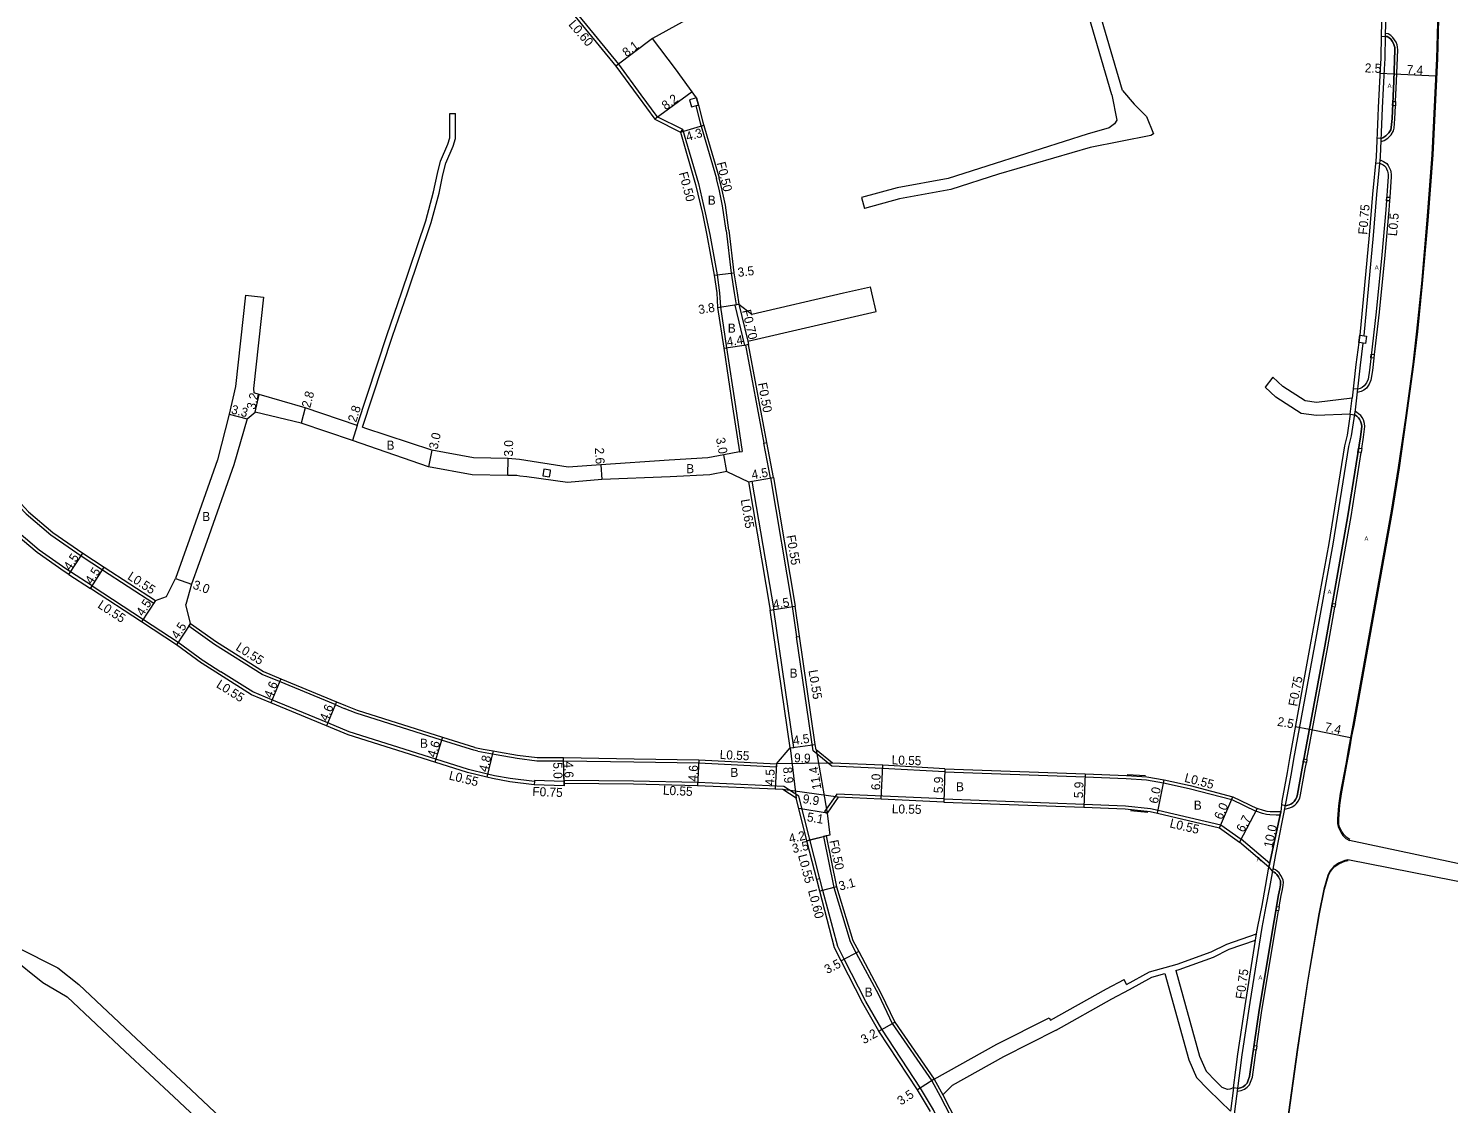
# Model space of a CAD drawing. Header units: metres. Extents: x -8000 to -4000, y -96000 to -93000.
# Drawn here: x -6202.9 to -5951.5, y -95790.4 to -95599.9 of the extents above; entities that cross this region are included whole.
import ezdxf

# ---------------------------------------------------------------- set-up
doc = ezdxf.new("R2010")
doc.units = ezdxf.units.M
doc.header["$LTSCALE"] = 2.5
for name, color, linetype in [('側溝・桝', 7, 'Continuous'), ('幅員', 7, 'Continuous'), ('歩道・分離帯・安全施設', 7, 'Continuous'), ('舗装', 7, 'Continuous'), ('道路', 7, 'Continuous')]:
    doc.layers.add(name, color=color, linetype=linetype)
doc.styles.get("Standard").update_dxf_attribs({"font": ''})
doc.styles.get('Standard').set_extended_font_data('@MS PGothic')

msp = doc.modelspace()

# ---------------------------------------------------------------- linework, layer by layer
at = {"layer": '側溝・桝'}
for points in [[(-5966.9, -95654.2), (-5966.9, -95654.16), (-5965.22, -95636.48), (-5964.63, -95629.21), (-5964.03, -95622.57), (-5963.71, -95615.38), (-5963.64, -95613.86), (-5963.28, -95607.08), (-5963.18, -95605.15), (-5963.15, -95601.06), (-5963.01, -95596.95), (-5962.93, -95587.84), (-5962.7, -95578.66), (-5962.72, -95574.66)], [(-6109.41, -95592.95), (-6098.62, -95606.16), (-6094.67, -95611.56), (-6091.84, -95615.43), (-6087.3, -95617.68)], [(-5961.34, -95612.77), (-5961.18, -95609.18), (-5960.96, -95603.61), (-5961.01, -95603.15), (-5961.08, -95602.73), (-5961.25, -95602.3), (-5961.51, -95601.85), (-5961.83, -95601.43), (-5962.2, -95601.08), (-5962.67, -95600.79), (-5963.14, -95600.75)], [(-6084.99, -95613.52), (-6084.2, -95616.54), (-6081.33, -95626.4)], [(-5963.91, -95619.83), (-5963.35, -95619.66), (-5962.74, -95619.25), (-5962.15, -95618.64), (-5961.74, -95617.98), (-5961.62, -95617.47), (-5961.47, -95615.84), (-5961.37, -95613.52)], [(-6087.3, -95617.68), (-6087.68, -95618.16)], [(-6087.3, -95617.68), (-6084.51, -95627.28), (-6083.3, -95632.43), (-6082.51, -95636.3), (-6081.21, -95643.42), (-6080.77, -95646.6)], [(-5964.07, -95623.07), (-5963.5, -95623.37), (-5963.21, -95623.53), (-5962.91, -95623.75), (-5962.63, -95624.09), (-5962.45, -95624.44), (-5962.25, -95624.88), (-5962.16, -95625.22), (-5962.1, -95625.66), (-5962.11, -95626.07), (-5962.38, -95629.7)], [(-6079.64, -95635.59), (-6080.23, -95631.19), (-6080.8, -95628.54), (-6081.33, -95626.4)], [(-5962.43, -95630.35), (-5962.55, -95631.98), (-5963.23, -95639.92), (-5964.24, -95650.01), (-5965.11, -95657.51)], [(-6079.64, -95635.59), (-6078.73, -95643.12), (-6078.2, -95646.6)], [(-6195.43, -95695.92), (-6196.25, -95695.38), (-6201, -95692.09), (-6205.83, -95687.96), (-6207, -95686.67), (-6209.62, -95683.1), (-6210.51, -95681.62), (-6214.47, -95673.03), (-6217.24, -95667.37), (-6221.51, -95659.18), (-6229.37, -95647.4), (-6229.72, -95646.6)], [(-6080.77, -95646.6), (-6080.64, -95649.11), (-6079.53, -95656.31), (-6077.97, -95666.68), (-6076.77, -95674.63)], [(-6078.2, -95646.6), (-6077.87, -95648.73)], [(-6077.38, -95648.61), (-6078.06, -95648.77)], [(-6078.06, -95648.77), (-6076.36, -95655.88)], [(-6077.38, -95648.61), (-6075.81, -95655.14)], [(-6075.68, -95655.71), (-6076.36, -95655.88)], [(-6072.91, -95673.15), (-6076.16, -95655.83)], [(-5993.03, -95826.63), (-5992.87, -95824.12), (-5992.31, -95816.18), (-5992.16, -95814.23), (-5990.41, -95796.96), (-5990.28, -95795.6), (-5989.76, -95791.33), (-5988.81, -95784.05), (-5988.46, -95781.31), (-5987.06, -95772.01), (-5984.92, -95758.76), (-5984.18, -95755.02), (-5983.58, -95751.7), (-5982.52, -95745.85), (-5980.67, -95736.57), (-5979.73, -95731.53), (-5979.34, -95729.05), (-5975.64, -95708.93), (-5972.39, -95691.04), (-5969.63, -95673.78), (-5969.11, -95671.89), (-5968.45, -95667.27), (-5967.57, -95659.36), (-5967.07, -95655.47)], [(-6218.53, -95657.54), (-6214.4, -95665.73), (-6211.42, -95671.53), (-6207.67, -95679.7), (-6206.75, -95681.28), (-6204.45, -95684.39), (-6203.29, -95685.65), (-6198.92, -95689.39), (-6193.58, -95693.06), (-6189.79, -95695.53), (-6180.74, -95701.42)], [(-5965.18, -95658.16), (-5965.43, -95660.33), (-5965.69, -95662.01), (-5965.99, -95662.76), (-5966.51, -95663.42), (-5966.98, -95663.8), (-5967.45, -95664.02), (-5968.11, -95664.19)], [(-5969.34, -95668.03), (-5969, -95665.21)], [(-5967.33, -95674.11), (-5967.02, -95672.1), (-5966.76, -95670.21), (-5966.82, -95669.69), (-5967, -95669.06), (-5967.22, -95668.62), (-5967.46, -95668.29), (-5967.87, -95667.96), (-5968.49, -95667.52)], [(-6071.8, -95679.32), (-6072.96, -95673.15), (-6072.42, -95673.05)], [(-6077.26, -95674.7), (-6076.77, -95674.63)], [(-5971.97, -95701.58), (-5969.21, -95686.13), (-5967.44, -95674.84)], [(-6075.69, -95679.98), (-6075.05, -95679.87)], [(-6075.05, -95679.87), (-6071.21, -95702.6)], [(-6071.8, -95679.32), (-6067.95, -95702.06), (-6067.18, -95707.42)], [(-6191.64, -95698.38), (-6195.43, -95695.92)], [(-6191.64, -95698.38), (-6182.53, -95704.31), (-6176.42, -95708.36), (-6172, -95711.59), (-6171.89, -95711.66), (-6168.86, -95713.58)], [(-6180.44, -95700.96), (-6180.74, -95701.42)], [(-6068.32, -95727.05), (-6067.67, -95726.96), (-6071.21, -95702.6)], [(-5977, -95729.07), (-5973.32, -95709.14), (-5972.07, -95702.14)], [(-6174.56, -95705.51), (-6174.25, -95705.06)], [(-6148.68, -95719.38), (-6158.51, -95715.31), (-6161.61, -95714.03), (-6169.98, -95708.73), (-6174.56, -95705.51)], [(-6067.18, -95707.42), (-6066.63, -95707.34)], [(-6040.99, -95731.26), (-6051.99, -95730.66), (-6060.96, -95730.25), (-6064.25, -95727.58), (-6067.18, -95707.42)], [(-6113.49, -95732.99), (-6117.77, -95732.46), (-6120.54, -95731.96), (-6121.76, -95731.66), (-6125.16, -95730.83), (-6130.93, -95729.01), (-6146.19, -95724.19), (-6150.01, -95722.62), (-6159.85, -95718.55), (-6163.22, -95717.15), (-6168.86, -95713.58)], [(-6148.68, -95719.38), (-6147.08, -95720.04)], [(-6123.5, -95727.63), (-6124.22, -95727.45), (-6124.78, -95727.28), (-6129.88, -95725.67), (-6145, -95720.9), (-6147.08, -95720.04)], [(-6123.5, -95727.63), (-6120.88, -95728.06)], [(-6120.88, -95728.06), (-6120.23, -95728.22), (-6116.52, -95728.87), (-6113.06, -95729.3), (-6108.34, -95729.29), (-6095.9, -95729.51), (-6084.44, -95729.67), (-6070.76, -95730.38)], [(-6070.73, -95729.83), (-6070.76, -95730.38)], [(-6040.99, -95731.26), (-6016.18, -95732.17), (-6008.92, -95732.46), (-6005.38, -95732.67), (-6002.35, -95733.23), (-5997.79, -95734.22), (-5990.29, -95736.17), (-5986.06, -95738.23)], [(-5980.93, -95737.84), (-5980, -95737.64), (-5979.59, -95737.46), (-5979.13, -95737.16), (-5978.83, -95736.87), (-5978.53, -95736.46), (-5978.29, -95735.91), (-5978.16, -95735.3), (-5977.31, -95730.74), (-5977.1, -95729.59)], [(-6113.48, -95732.79), (-6113.49, -95732.99), (-6113.51, -95733.54)], [(-6108.26, -95732.99), (-6113.48, -95732.79)], [(-6108.26, -95732.79), (-6108.26, -95732.99)], [(-6063.08, -95750.18), (-6066.79, -95735.55), (-6069.42, -95733.85), (-6084.64, -95733.17), (-6095.98, -95732.91), (-6108.26, -95732.79)], [(-6108.26, -95732.99), (-6108.25, -95733.34)], [(-6041.11, -95736.06), (-6060.08, -95735.2), (-6062.22, -95738.28), (-6061.77, -95738.59)], [(-6041.11, -95736.06), (-6016.38, -95736.96), (-6009.09, -95737.25), (-6004.62, -95737.73), (-6003.3, -95738.04), (-5992.24, -95740.66), (-5988.64, -95743.19)], [(-5981.75, -95738.91), (-5982.43, -95738.91), (-5983.56, -95738.86), (-5984.13, -95738.8), (-5984.83, -95738.65), (-5986.06, -95738.23)], [(-5983.73, -95748.14), (-5981.63, -95738.36)], [(-6061.96, -95742.6), (-6062.44, -95742.72), (-6060.58, -95751.71)], [(-5983.58, -95747.48), (-5988.64, -95743.19)], [(-5981.91, -95755.13), (-5981.57, -95753.12), (-5981.32, -95752.05), (-5981.18, -95751.31), (-5981.16, -95750.84), (-5981.23, -95750.43), (-5981.34, -95750.09), (-5981.61, -95749.58), (-5981.94, -95749.12), (-5982.26, -95748.81), (-5982.58, -95748.56), (-5982.98, -95748.4)], [(-6059.9, -95762.15), (-6062.51, -95752.23), (-6063.05, -95750.17), (-6063.61, -95750.32)], [(-6060.58, -95751.71), (-6057.69, -95761.28), (-6056.62, -95763.29), (-6052.7, -95770.63), (-6050.27, -95775.77), (-6043.29, -95785.87)], [(-5985.86, -95779.72), (-5984.95, -95773.47), (-5982.34, -95757.62), (-5982.04, -95755.85)], [(-6037.72, -95801.93), (-6043, -95791.04), (-6045.3, -95787.17), (-6052.12, -95776.76), (-6054.92, -95771.89), (-6058.76, -95764.38), (-6059.9, -95762.15)], [(-5986.07, -95761.04), (-5985.89, -95759.93)], [(-5989.29, -95787.74), (-5988.61, -95787.61), (-5988.05, -95787.34), (-5987.59, -95787.02), (-5987.18, -95786.6), (-5986.98, -95786.13), (-5986.65, -95785.22), (-5985.96, -95780.46)], [(-6043.29, -95785.87), (-6041.79, -95788.62)], [(-6042.88, -95785.59), (-6041.34, -95788.39)], [(-5989.99, -95787.13), (-5990.53, -95791.24)], [(-6041.79, -95788.62), (-6035.43, -95800.93), (-6034.35, -95802.18)]]:
    msp.add_lwpolyline(points, dxfattribs=at)
for points in [[(-6085.76, -95613.71), (-6084.88, -95613.49), (-6084.51, -95613.39), (-6084.83, -95612.13), (-6086.09, -95612.46)], [(-5961.34, -95612.77), (-5961.37, -95613.52), (-5961.87, -95613.5), (-5961.84, -95612.75)], [(-5962.38, -95629.7), (-5962.43, -95630.35), (-5962.97, -95630.31), (-5962.92, -95629.66)], [(-5967.67, -95654.1), (-5966.47, -95654.26), (-5966.64, -95655.53), (-5967.84, -95655.37)], [(-5965.11, -95657.51), (-5965.18, -95658.16), (-5965.72, -95658.09), (-5965.64, -95657.44)], [(-5967.33, -95674.11), (-5967.44, -95674.84), (-5967.99, -95674.76), (-5967.88, -95674.03)], [(-6110.67, -95678.19), (-6110.64, -95677.92), (-6111.83, -95677.75), (-6111.99, -95678.94), (-6110.8, -95679.11)], [(-5971.97, -95701.58), (-5972.07, -95702.14), (-5972.62, -95702.05), (-5972.52, -95701.48)], [(-5977.55, -95728.97), (-5977, -95729.07), (-5977.1, -95729.59), (-5977.65, -95729.49)], [(-5981.91, -95755.13), (-5982.04, -95755.85), (-5982.52, -95755.77), (-5982.39, -95755.04)], [(-5985.86, -95779.72), (-5985.96, -95780.46), (-5986.44, -95780.39), (-5986.34, -95779.65)]]:
    msp.add_lwpolyline(points, close=True, dxfattribs=at)
at = {"layer": '幅員'}
for points in [[(-6092.64, -95601.64), (-6099.09, -95606.54)], [(-5964.09, -95607.76), (-5961.63, -95607.86)], [(-5961.63, -95607.86), (-5954.25, -95608.21)], [(-6085.63, -95611.05), (-6092.23, -95615.9)], [(-6081.71, -95643.49), (-6078.23, -95643.06)], [(-6081.14, -95649.19), (-6077.38, -95648.61)], [(-6080.03, -95656.38), (-6075.68, -95655.71)], [(-6162.8, -95667.71), (-6162.11, -95664.58)], [(-6167.44, -95668.05), (-6164.24, -95668.85)], [(-6153.98, -95666.91), (-6154.71, -95669.62)], [(-6144.79, -95670.04), (-6145.62, -95672.71)], [(-6131.6, -95674.41), (-6132.22, -95677.34)], [(-6118.16, -95678.88), (-6118.1, -95675.88)], [(-6079.47, -95678.18), (-6080.02, -95675.23)], [(-6101.74, -95677), (-6101.59, -95679.6)], [(-6075.69, -95679.98), (-6071.26, -95679.23)], [(-6195.73, -95696.38), (-6193.27, -95692.6)], [(-6191.94, -95698.84), (-6189.49, -95695.07)], [(-6176.89, -95697.11), (-6174.06, -95698.11)], [(-6180.44, -95700.96), (-6182.89, -95704.73)], [(-6071.85, -95702.71), (-6067.41, -95701.97)], [(-6174.25, -95705.06), (-6176.73, -95708.81)], [(-6158.3, -95714.81), (-6160.06, -95719.06)], [(-6148.47, -95718.87), (-6150.22, -95723.12)], [(-5979.06, -95723.25), (-5976.58, -95723.71)], [(-5976.58, -95723.71), (-5969.33, -95725.18)], [(-6129.71, -95725.14), (-6131.1, -95729.53)], [(-6068.32, -95727.05), (-6063.86, -95726.41)], [(-6120.75, -95727.53), (-6121.89, -95732.19)], [(-6108.24, -95733.74), (-6108.34, -95728.74)], [(-6108.25, -95733.34), (-6108.34, -95728.74)], [(-6084.42, -95729.12), (-6084.66, -95733.72)], [(-6068.32, -95727.05), (-6067.27, -95735.89)], [(-6063.72, -95727.36), (-6061.77, -95738.59)], [(-6070.73, -95729.83), (-6070.93, -95734.33)], [(-6060.83, -95729.71), (-6070.73, -95729.83)], [(-6052.24, -95736.11), (-6051.96, -95730.11)], [(-6040.98, -95730.71), (-6041.13, -95736.61)], [(-6016.16, -95731.62), (-6016.4, -95737.51)], [(-6059.8, -95735.76), (-6069.6, -95734.38)], [(-6003.43, -95738.57), (-6002.24, -95732.69)], [(-5992.47, -95741.17), (-5990.1, -95735.66)], [(-6061.77, -95738.59), (-6066.8, -95737.76)], [(-5985.8, -95737.74), (-5988.9, -95743.68)], [(-5981.63, -95738.36), (-5983.73, -95748.14)], [(-6061.28, -95742.43), (-6065.35, -95743.46)], [(-6065.35, -95743.46), (-6061.96, -95742.6)], [(-6060.1, -95751.58), (-6063.09, -95752.38)], [(-6056.18, -95763.05), (-6059.29, -95764.65)], [(-6052.63, -95777.08), (-6049.83, -95775.52)], [(-6042.88, -95785.59), (-6045.81, -95787.5)]]:
    msp.add_lwpolyline(points, dxfattribs=at)
at = {"layer": '幅員', "flags": 128}
msp.add_lwpolyline([(-6087.68, -95618.16), (-6083.55, -95616.96)], dxfattribs=at)
at = {"layer": '歩道・分離帯・安全施設'}
for points in [[(-5969.41, -95743.23), (-5969.98, -95742.86), (-5970.47, -95742.36), (-5970.86, -95741.8), (-5971.15, -95741.27), (-5971.29, -95740.84), (-5971.38, -95740.4), (-5971.39, -95739.98), (-5971.38, -95739.56), (-5971.21, -95737.14), (-5970.9, -95735.13), (-5969.94, -95729.94), (-5969.45, -95727.2), (-5969.06, -95724.94), (-5968.68, -95723.05), (-5961.9, -95685.22), (-5960.68, -95677.52), (-5959.4, -95668.69), (-5958.1, -95659.24), (-5957.41, -95653.41), (-5956.58, -95644.98), (-5955.59, -95633.79), (-5954.71, -95622.22), (-5953.89, -95605.19), (-5953.27, -95581.96)], [(-5963.92, -95601.23), (-5963.15, -95601.25), (-5962.83, -95601.28), (-5962.51, -95601.48), (-5962.2, -95601.77), (-5961.92, -95602.13), (-5961.7, -95602.52), (-5961.57, -95602.87), (-5961.5, -95603.22), (-5961.46, -95603.63), (-5961.68, -95609.16), (-5961.97, -95615.8), (-5962.11, -95617.39), (-5962.21, -95617.79), (-5962.55, -95618.33), (-5963.06, -95618.86), (-5963.57, -95619.21), (-5963.88, -95619.3), (-5964.66, -95619.27)], [(-5963.88, -95619.3), (-5963.57, -95619.21), (-5963.06, -95618.86), (-5962.55, -95618.33), (-5962.21, -95617.79), (-5962.11, -95617.39), (-5961.97, -95615.8), (-5961.68, -95609.16), (-5961.46, -95603.63), (-5961.5, -95603.22), (-5961.57, -95602.87), (-5961.7, -95602.52), (-5961.92, -95602.13), (-5962.2, -95601.77), (-5962.51, -95601.48), (-5962.83, -95601.28), (-5963.15, -95601.25)], [(-5964.9, -95623.59), (-5964.13, -95623.66), (-5963.75, -95623.85), (-5963.51, -95623.99), (-5963.28, -95624.15), (-5963.09, -95624.39), (-5962.93, -95624.68), (-5962.76, -95625.06), (-5962.69, -95625.33), (-5962.64, -95625.69), (-5962.65, -95626.04), (-5963.09, -95631.93), (-5963.77, -95639.87), (-5964.78, -95649.95), (-5965.97, -95660.26), (-5966.21, -95661.87), (-5966.46, -95662.48), (-5966.9, -95663.03), (-5967.27, -95663.34), (-5967.63, -95663.51), (-5968.04, -95663.61), (-5968.81, -95663.53)], [(-5964.13, -95623.66), (-5963.75, -95623.85), (-5963.51, -95623.99), (-5963.28, -95624.15), (-5963.09, -95624.39), (-5962.93, -95624.68), (-5962.76, -95625.06), (-5962.69, -95625.33), (-5962.64, -95625.69), (-5962.65, -95626.04), (-5963.09, -95631.93), (-5963.77, -95639.87), (-5964.78, -95649.95), (-5965.97, -95660.26), (-5966.21, -95661.87), (-5966.46, -95662.48), (-5966.9, -95663.03), (-5967.27, -95663.34), (-5967.63, -95663.51), (-5968.04, -95663.61)], [(-5969.34, -95668.03), (-5968.57, -95668.14), (-5968.2, -95668.41), (-5967.87, -95668.67), (-5967.7, -95668.91), (-5967.52, -95669.27), (-5967.37, -95669.8), (-5967.32, -95670.2), (-5967.57, -95672.02), (-5969.76, -95686.03), (-5973.87, -95709.04), (-5977.86, -95730.64), (-5978.7, -95735.19), (-5978.82, -95735.74), (-5979.02, -95736.18), (-5979.26, -95736.51), (-5979.48, -95736.73), (-5979.85, -95736.97), (-5980.17, -95737.11), (-5980.81, -95737.25), (-5981.5, -95737.11)], [(-5980.81, -95737.25), (-5980.17, -95737.11), (-5979.85, -95736.97), (-5979.48, -95736.73), (-5979.26, -95736.51), (-5979.02, -95736.18), (-5978.82, -95735.74), (-5978.7, -95735.19), (-5977.86, -95730.64), (-5973.87, -95709.04), (-5969.76, -95686.03), (-5967.57, -95672.02), (-5967.32, -95670.2), (-5967.37, -95669.8), (-5967.52, -95669.27), (-5967.7, -95668.91), (-5967.87, -95668.67), (-5968.2, -95668.41), (-5968.57, -95668.14)], [(-6005.51, -95731.97), (-6008.76, -95731.77)], [(-6008.15, -95738.1), (-6005.14, -95738.41)], [(-5980.43, -95793.58), (-5978.64, -95780.38), (-5976.76, -95768.01), (-5974.78, -95756.39), (-5973.91, -95752.02), (-5973.18, -95749.61), (-5972.85, -95748.87), (-5972.18, -95748.07), (-5971.36, -95747.5), (-5970.29, -95747.05), (-5969.75, -95746.96)], [(-5983.73, -95748.14), (-5983.07, -95748.9), (-5982.81, -95748.99), (-5982.58, -95749.17), (-5982.31, -95749.44), (-5982.03, -95749.84), (-5981.79, -95750.28), (-5981.7, -95750.55), (-5981.65, -95750.87), (-5981.66, -95751.25), (-5981.8, -95751.94), (-5982.05, -95753.02), (-5982.82, -95757.54), (-5985.43, -95773.4), (-5987.13, -95785.11), (-5987.43, -95785.96), (-5987.59, -95786.32), (-5987.91, -95786.64), (-5988.3, -95786.92), (-5988.77, -95787.14), (-5989.22, -95787.23), (-5989.99, -95787.13)], [(-5989.22, -95787.23), (-5988.77, -95787.14), (-5988.3, -95786.92), (-5987.91, -95786.64), (-5987.59, -95786.32), (-5987.43, -95785.96), (-5987.13, -95785.11), (-5985.43, -95773.4), (-5982.82, -95757.54), (-5982.05, -95753.02), (-5981.8, -95751.94), (-5981.66, -95751.25), (-5981.65, -95750.87), (-5981.7, -95750.55), (-5981.79, -95750.28), (-5982.03, -95749.84), (-5982.31, -95749.44), (-5982.58, -95749.17), (-5982.81, -95748.99), (-5983.07, -95748.9)]]:
    msp.add_lwpolyline(points, dxfattribs=at)
at = {"layer": '道路'}
for points in [[(-6009.61, -95610.82), (-6014.3, -95594.7), (-6017.04, -95586.3), (-6021.91, -95573.26), (-6025.14, -95567.14), (-6026.56, -95561.92), (-6027.94, -95552.65), (-6030.52, -95539.16), (-6032.55, -95521.68)], [(-6011.46, -95611.6), (-6016.22, -95595.29), (-6018.93, -95586.96), (-6023.74, -95574.08), (-6024.71, -95572.23)], [(-5953.48, -95581.95), (-5954.1, -95605.18), (-5954.92, -95622.21), (-5955.8, -95633.77), (-5956.79, -95644.96), (-5957.62, -95653.38), (-5958.31, -95659.21), (-5959.61, -95668.66), (-5960.89, -95677.49), (-5962.11, -95685.18), (-5968.89, -95723.01), (-5969.28, -95724.9), (-5969.66, -95727.16), (-5970.15, -95729.9), (-5971.11, -95735.1), (-5971.43, -95737.25), (-5971.6, -95739.55), (-5971.6, -95739.98), (-5971.59, -95740.43), (-5971.5, -95740.9), (-5971.34, -95741.35), (-5971.04, -95741.91), (-5970.64, -95742.5), (-5970.12, -95743.03), (-5969.51, -95743.4)], [(-6109.85, -95593.36), (-6099.09, -95606.54), (-6095.16, -95611.91), (-6092.23, -95615.9), (-6087.68, -95618.16), (-6085, -95627.41), (-6083.79, -95632.56), (-6083, -95636.4), (-6081.71, -95643.49), (-6081.28, -95646.6)], [(-6078.09, -95593.54), (-6092.64, -95601.64)], [(-5963.79, -95596.93), (-5963.92, -95601.04), (-5963.95, -95605.12), (-5964.05, -95607.04), (-5964.42, -95613.82), (-5964.49, -95615.34), (-5964.8, -95622.52), (-5965.4, -95629.14), (-5966, -95636.41), (-5967.67, -95654.07), (-5968.34, -95659.27), (-5969, -95665.21)], [(-6084.83, -95612.13), (-6088.58, -95607.02), (-6092.64, -95601.64)], [(-6009.61, -95610.82), (-6007.55, -95613.21), (-6005.35, -95615.4), (-6004.09, -95618.51), (-6004.56, -95618.8), (-6015.28, -95620.88)], [(-6084.83, -95612.13), (-6084.51, -95613.39), (-6083.72, -95616.4), (-6080.85, -95626.26)], [(-6011.46, -95611.6), (-6010.62, -95616.06), (-6011.03, -95616.7), (-6011.97, -95617.45), (-6015.84, -95618.53)], [(-6137, -95646.6), (-6132.68, -95633.88), (-6131.3, -95628.73), (-6130.64, -95625.52), (-6130.07, -95623.32), (-6128.81, -95620.32), (-6128.44, -95619.17), (-6128.41, -95614.86)], [(-6135.94, -95646.6), (-6131.72, -95634.17), (-6130.33, -95628.96), (-6129.66, -95625.75), (-6129.12, -95623.64), (-6127.86, -95620.67), (-6127.44, -95619.32), (-6127.41, -95614.87)], [(-6128.41, -95614.86), (-6127.41, -95614.87)], [(-6015.84, -95618.53), (-6032.09, -95623.73), (-6040.41, -95626.36), (-6049.43, -95628.04), (-6055.71, -95629.75)], [(-6015.28, -95620.88), (-6031.49, -95625.64), (-6039.93, -95628.3), (-6048.98, -95629.99), (-6055.18, -95631.68)], [(-6079.15, -95635.53), (-6079.74, -95631.1), (-6080.31, -95628.43), (-6080.85, -95626.26)], [(-6055.71, -95629.75), (-6055.18, -95631.68)], [(-6079.15, -95635.53), (-6078.23, -95643.06), (-6077.69, -95646.6)], [(-6058.88, -95646.6), (-6054.13, -95645.5)], [(-6053.88, -95646.6), (-6054.13, -95645.5)], [(-6195.73, -95696.38), (-6196.55, -95695.84), (-6201.33, -95692.52), (-6206.16, -95688.4), (-6207.59, -95686.8), (-6210.12, -95683.35), (-6211.14, -95681.58), (-6214.97, -95673.27), (-6217.73, -95667.62), (-6221.98, -95659.46), (-6229.85, -95647.66), (-6230.32, -95646.6)], [(-6164.56, -95647.02), (-6166.27, -95663.14)], [(-6164.56, -95647.02), (-6161.37, -95647.36)], [(-6161.37, -95647.36), (-6163.09, -95663.48), (-6163.06, -95664.29)], [(-6144.79, -95670.04), (-6139.49, -95653.93), (-6137, -95646.6)], [(-6143.84, -95670.36), (-6138.55, -95654.26), (-6135.94, -95646.6)], [(-6081.28, -95646.6), (-6081.14, -95649.19)], [(-6077.69, -95646.6), (-6077.38, -95648.61)], [(-6077.38, -95648.61), (-6075.06, -95650.35), (-6058.88, -95646.6)], [(-6053.12, -95649.88), (-6053.88, -95646.6)], [(-6081.14, -95649.19), (-6080.03, -95656.38), (-6078.47, -95666.76), (-6077.26, -95674.7)], [(-6075.81, -95655.14), (-6053.12, -95649.88)], [(-6075.81, -95655.14), (-6075.68, -95655.71)], [(-6071.26, -95679.23), (-6072.42, -95673.05), (-6075.68, -95655.71)], [(-6218.07, -95657.23), (-6213.91, -95665.48), (-6210.92, -95671.29), (-6207.33, -95679.12), (-6206.27, -95680.99), (-6204.17, -95683.86), (-6202.87, -95685.29), (-6198.58, -95688.95), (-6193.27, -95692.6), (-6189.49, -95695.07), (-6180.44, -95700.96)], [(-5983.02, -95661.49), (-5984.37, -95663.29)], [(-5969, -95665.21), (-5975.29, -95665.95), (-5977.3, -95665.68), (-5981.24, -95663.12), (-5983.02, -95661.49)], [(-6166.27, -95663.14), (-6167.44, -95668.05)], [(-5969.34, -95668.03), (-5975.31, -95668.3), (-5978.01, -95667.93), (-5982.48, -95665.04), (-5984.37, -95663.29)], [(-6144.79, -95670.04), (-6153.98, -95666.91), (-6162.11, -95664.58), (-6163.06, -95664.29)], [(-6167.44, -95668.05), (-6169.46, -95676.12), (-6174.41, -95690.11), (-6176.89, -95697.11)], [(-6164.24, -95668.85), (-6166.58, -95676.99), (-6171.38, -95690.56), (-6174.06, -95698.11)], [(-6164.24, -95668.85), (-6162.8, -95667.71)], [(-6132.22, -95677.34), (-6145.62, -95672.71), (-6154.71, -95669.62), (-6162.8, -95667.71)], [(-5969.34, -95668.03), (-5969.87, -95671.73), (-5970.39, -95673.62), (-5973.16, -95690.91), (-5976.41, -95708.79), (-5980.1, -95728.92), (-5980.49, -95731.39), (-5981.43, -95736.43), (-5981.63, -95738.36)], [(-6131.6, -95674.41), (-6143.42, -95670.51), (-6143.84, -95670.36)], [(-6077.26, -95674.7), (-6080.02, -95675.23), (-6082.86, -95675.76), (-6089.67, -95676.15), (-6101.74, -95677), (-6107.53, -95677.38), (-6116.15, -95676.05), (-6118.1, -95675.88), (-6124.26, -95675.77), (-6131.6, -95674.41)], [(-6079.47, -95678.18), (-6082.49, -95678.74), (-6089.53, -95679.14), (-6101.59, -95679.6), (-6107.66, -95680.13), (-6114.85, -95679.14), (-6116.04, -95678.98), (-6116.58, -95678.9), (-6118.16, -95678.88), (-6124.5, -95678.76), (-6132.22, -95677.34)], [(-6079.47, -95678.18), (-6075.69, -95679.98)], [(-6075.69, -95679.98), (-6071.85, -95702.71)], [(-6071.26, -95679.23), (-6067.41, -95701.97)], [(-6195.73, -95696.38), (-6191.94, -95698.84)], [(-6113.51, -95733.54), (-6117.86, -95733.01), (-6120.9, -95732.43), (-6121.89, -95732.19), (-6125.31, -95731.36), (-6131.1, -95729.53), (-6146.38, -95724.71), (-6150.22, -95723.12), (-6160.06, -95719.06), (-6163.48, -95717.64), (-6169.15, -95714.05), (-6172.18, -95712.13), (-6172.31, -95712.05), (-6176.73, -95708.81), (-6182.89, -95704.73), (-6191.94, -95698.84)], [(-6180.44, -95700.96), (-6178.47, -95700.24), (-6176.89, -95697.11)], [(-6174.06, -95698.11), (-6175.05, -95701.68)], [(-6174.25, -95705.06), (-6175.05, -95701.68)], [(-6174.25, -95705.06), (-6169.67, -95708.27), (-6161.35, -95713.54), (-6158.3, -95714.81), (-6148.47, -95718.87), (-6146.87, -95719.53), (-6144.81, -95720.38), (-6129.71, -95725.14), (-6124.07, -95726.92), (-6124.01, -95726.94), (-6122.57, -95727.23), (-6120.75, -95727.53), (-6119.86, -95727.74), (-6116.5, -95728.32), (-6113.03, -95728.75), (-6108.34, -95728.74), (-6095.89, -95728.96), (-6084.42, -95729.12), (-6070.73, -95729.83), (-6068.32, -95727.05), (-6071.85, -95702.71)], [(-6040.98, -95730.71), (-6051.96, -95730.11), (-6060.83, -95729.71), (-6063.72, -95727.36), (-6063.86, -95726.41), (-6067.41, -95701.97)], [(-6040.98, -95730.71), (-6016.16, -95731.62), (-6008.9, -95731.91), (-6005.31, -95732.12), (-6002.24, -95732.69), (-5997.66, -95733.68), (-5990.1, -95735.66), (-5985.8, -95737.74)], [(-6043.53, -95791.33), (-6045.81, -95787.5), (-6052.63, -95777.08), (-6055.44, -95772.18), (-6059.29, -95764.65), (-6060.47, -95762.37), (-6063.09, -95752.38), (-6065.35, -95743.46), (-6066.8, -95737.76), (-6067.27, -95735.89), (-6069.6, -95734.38), (-6070.93, -95734.33), (-6084.66, -95733.72), (-6095.99, -95733.46), (-6108.25, -95733.34), (-6108.24, -95733.74), (-6113.51, -95733.54)], [(-6041.13, -95736.61), (-6052.24, -95736.11), (-6059.8, -95735.76), (-6061.77, -95738.59), (-6061.28, -95742.43), (-6061.96, -95742.6), (-6060.1, -95751.58), (-6057.22, -95761.09), (-6056.18, -95763.05), (-6052.26, -95770.41), (-6049.83, -95775.52), (-6042.88, -95785.59)], [(-6041.13, -95736.61), (-6016.4, -95737.51), (-6009.13, -95737.8), (-6004.71, -95738.27), (-6003.43, -95738.57), (-5992.47, -95741.17), (-5988.9, -95743.68)], [(-5981.63, -95738.36), (-5982.42, -95738.36), (-5983.52, -95738.31), (-5984.04, -95738.26), (-5984.68, -95738.12), (-5985.8, -95737.74)], [(-5983.73, -95748.14), (-5988.9, -95743.68)], [(-5942.9, -95749.07), (-5969.51, -95743.4)], [(-5942.9, -95749.07), (-5969.51, -95743.4)], [(-5969.77, -95746.84), (-5970.32, -95746.93), (-5971.41, -95747.4), (-5972.26, -95747.98), (-5972.95, -95748.8), (-5973.29, -95749.57), (-5974.02, -95751.99), (-5974.9, -95756.37), (-5976.87, -95767.99), (-5978.75, -95780.36), (-5980.55, -95793.56)], [(-5943.47, -95751.99), (-5969.77, -95746.84)], [(-5943.47, -95751.99), (-5969.77, -95746.84)], [(-5985.89, -95759.93), (-5985.68, -95758.62), (-5984.94, -95754.88), (-5984.34, -95751.56), (-5983.73, -95748.14)], [(-6008.87, -95768.87), (-6004.83, -95766.62), (-5999.91, -95765.25), (-5993.9, -95763.07), (-5991.14, -95761.7), (-5985.89, -95759.93)], [(-6000.16, -95766.36), (-5999.6, -95766.2), (-5993.5, -95764), (-5990.75, -95762.63), (-5986.07, -95761.04)], [(-5989.99, -95787.13), (-5989.58, -95783.95), (-5989.23, -95781.2), (-5987.83, -95771.89), (-5986.07, -95761.04)], [(-6206.04, -95763.92), (-6200.34, -95768.48), (-6196.03, -95771.02)], [(-6204.84, -95762.31), (-6197.66, -95765.93), (-6193.97, -95768.84)], [(-6008.35, -95769.72), (-6004.42, -95767.55), (-6002.09, -95766.9)], [(-6002.09, -95766.9), (-5997.85, -95782.18), (-5996.53, -95785.32), (-5994.53, -95787.37), (-5992.32, -95789.51), (-5990.53, -95791.24)], [(-6000.16, -95766.36), (-5995.96, -95781.52), (-5994.83, -95784.19), (-5993.11, -95785.95), (-5991.99, -95787.05)], [(-6143.02, -95814.58), (-6161.75, -95799.13), (-6175.16, -95786.52), (-6183.76, -95778.48), (-6193.97, -95768.84)], [(-6042.88, -95785.59), (-6031.78, -95779.42), (-6022.57, -95774.75), (-6022.32, -95775.16), (-6012.44, -95769.64), (-6009.28, -95767.96)], [(-6008.87, -95768.87), (-6009.28, -95767.96)], [(-6144.93, -95816.89), (-6163.73, -95801.38), (-6177.18, -95788.73), (-6185.8, -95780.68), (-6196.03, -95771.02)], [(-6021.33, -95776.93), (-6011.48, -95771.4), (-6008.35, -95769.72)], [(-6021.33, -95776.93), (-6030.61, -95781.63), (-6039.69, -95786.7)], [(-6041.34, -95788.39), (-6039.69, -95786.7)], [(-5989.99, -95787.13), (-5990.62, -95787.37), (-5991.06, -95787.41), (-5991.99, -95787.05)], [(-6041.34, -95788.39), (-6035.01, -95800.65), (-6034.35, -95801.41)]]:
    msp.add_lwpolyline(points, dxfattribs=at)

# ---------------------------------------------------------------- texts
at = {"layer": '側溝・桝'}
for s, rotation, p in [('L0.60', 310.7118, (-6107.56, -95599.21)), ('F0.50', 283.7079, (-6081.32, -95623.64)), ('F0.50', 284.9657, (-6087.99, -95625.43)), ('F0.75', 85, (-5966.38, -95636.35)), ('L0.5', 85, (-5961.11, -95636.61)), ('F0.70', 283.2214, (-6076.82, -95649.75)), ('F0.50', 280.6434, (-6074.02, -95662.6)), ('L0.65', 279.4454, (-6077.05, -95683.17)), ('F0.55', 279.6016, (-6068.97, -95689.54)), ('L0.55', 326.9389, (-6185.5, -95697.1)), ('L0.55', 326.9359, (-6190.78, -95702.14)), ('L0.55', 327.6395, (-6166.38, -95709.63)), ('L0.55', 279.4454, (-6065.08, -95713.37)), ('F0.75', 79.4357, (-5978.74, -95719.78)), ('L0.55', 327.639, (-6169.82, -95716.22)), ('L0.55', 357.0468, (-6080.78, -95728.98)), ('L0.55', 358.165, (-6050.39, -95729.94)), ('L0.55', 346.2548, (-6128.7, -95732.6)), ('L0.55', 345.3617, (-5998.75, -95733)), ('F0.75', 357.8169, (-6113.87, -95735.52)), ('L0.55', 357.4453, (-6090.81, -95735.3)), ('L0.55', 358.6793, (-6050.36, -95738.59)), ('L0.55', 346.6807, (-6001.35, -95741.06)), ('F0.50', 281.7172, (-6061.39, -95743.47)), ('L0.55', 284.7311, (-6066.93, -95746.05)), ('L0.60', 284.7311, (-6065.17, -95752.27)), ('F0.75', 82.1548, (-5988.05, -95771.52))]:
    msp.add_text(s, height=1.6, rotation=rotation, dxfattribs=at).set_placement(p)
at = {"layer": '幅員'}
for s, rotation, p in [('8.1', 37.1955, (-6097.2, -95604.97)), ('2.5', 358, (-5966.81, -95607.62)), ('7.4', 357, (-5959.42, -95607.9)), ('8.2', 36.2871, (-6090.28, -95614.34)), ('4.3', 16.2107, (-6086.47, -95619.8)), ('3.5', 6.933, (-6077.49, -95643.78)), ('3.8', 8.7684, (-6084.41, -95650.36)), ('4.4', 8.7684, (-6079.4, -95656.06)), ('2.8', 74.8031, (-6153.12, -95667.03)), ('3.3', 345.9729, (-6167.17, -95667.9)), ('3.2', 77.544, (-6162.82, -95667.32)), ('2.8', 72.7429, (-6144.98, -95669.58)), ('3.0', 77.9459, (-6130.6, -95674.34)), ('3.0', 88.9735, (-6117.28, -95675.55)), ('2.6', 273.1224, (-6102.81, -95674)), ('3.0', 280.5164, (-6081.43, -95672.32)), ('4.5', 9.64, (-6074.99, -95679.56)), ('4.5', 56.9391, (-6195.46, -95695.78)), ('4.5', 56.938, (-6191.67, -95698.24)), ('3.0', 340.5143, (-6173.96, -95698.84)), ('4.5', 56.942, (-6182.63, -95703.87)), ('4.5', 9.4461, (-6071.22, -95702.5)), ('4.5', 56.5033, (-6176.46, -95707.95)), ('4.6', 67.519, (-6159.88, -95718.37)), ('4.6', 67.5397, (-6150.05, -95722.44)), ('2.5', 350, (-5982.33, -95723.1)), ('7.4', 348, (-5973.99, -95724.04)), ('4.6', 72.5002, (-6130.98, -95728.83)), ('4.5', 8.0604, (-6067.7, -95726.53)), ('4.8', 76.2557, (-6121.8, -95731.39)), ('4.6', 271.0945, (-6108.23, -95729.44)), ('9.9', 358.2103, (-6067.63, -95729.57)), ('5.0', 271.0945, (-6110.17, -95729.58)), ('4.6', 87.0515, (-6084.72, -95733.01)), ('4.5', 87.1671, (-6071.16, -95733.72)), ('8.9', 274.927, (-6069.56, -95730.47)), ('11.4', 99.3684, (-6062.77, -95734.27)), ('6.0', 88.1837, (-6052.4, -95734.52)), ('5.9', 88.514, (-6041.34, -95735.05)), ('5.9', 87.7059, (-6016.58, -95735.95)), ('6.0', 78.5932, (-6003.36, -95736.98)), ('9.9', 351.0064, (-6066.18, -95736.76)), ('6.0', 66.722, (-5992.01, -95739.84)), ('5.1', 350.4605, (-6065.42, -95739.98)), ('6.7', 62.4958, (-5988.18, -95742.08)), ('4.2', 12.4715, (-6068.35, -95743.87)), ('10.0', 77.923, (-5983.11, -95744.79)), ('3.5', 12.4715, (-6067.76, -95745.65)), ('3.1', 14.9746, (-6059.49, -95752.27)), ('3.5', 27.1244, (-6061.76, -95767.03)), ('3.2', 29.1549, (-6055.28, -95779.42)), ('3.5', 33.2026, (-6048.73, -95790.27))]:
    msp.add_text(s, height=1.6, rotation=rotation, dxfattribs=at).set_placement(p)
at = {"layer": '舗装'}
for s, height, p in [('A', 0.75, (-5962.76, -95610.36, 155.76)), ('B', 1.6, (-6082.86, -95631.01)), ('A', 0.75, (-5965.03, -95642.49, 155.4)), ('B', 1.6, (-6079.32, -95653.62)), ('B', 1.6, (-6139.61, -95674.32)), ('B', 1.6, (-6086.67, -95678.47)), ('B', 1.6, (-6172.17, -95686.93)), ('A', 0.75, (-5966.85, -95690.4, 155.04)), ('A', 0.75, (-5973.37, -95699.83, 155.06)), ('B', 1.6, (-6068.4, -95714.61)), ('B', 1.6, (-6133.7, -95727.02)), ('B', 1.6, (-6078.86, -95732.16)), ('B', 1.6, (-6039, -95734.7)), ('B', 1.6, (-5997, -95737.95)), ('A', 0.75, (-5985.87, -95747.07, 154.38)), ('B', 1.6, (-6055.13, -95771)), ('A', 0.75, (-5985.58, -95768, 154.06))]:
    msp.add_text(s, height=height, dxfattribs=at).set_placement(p)

doc.saveas('drawing.dxf')
